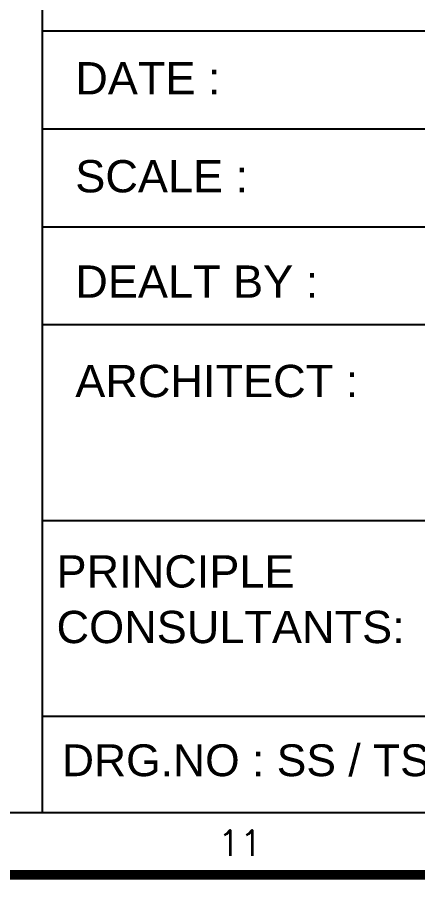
# Model space of a CAD drawing. Extents: x 7897917 to 8423973, y -6487334 to -6173396.
# Drawn here: x 8391300 to 8400414, y -6487334 to -6467715 of the extents above; entities that cross this region are included whole.
import ezdxf
from ezdxf.enums import TextEntityAlignment as Align

# ---------------------------------------------------------------- set-up
doc = ezdxf.new("R2010")
doc.units = 0
doc.header["$LTSCALE"] = 600
doc.header["$MEASUREMENT"] = 0
doc.layers.add('TITLE', color=7, linetype='CONTINUOUS')
doc.styles.add('ARIAL', font='arial.ttf')
doc.styles.add('ROMANS', font='romans.shx')

# ---------------------------------------------------------------- blocks, each defined once
blk = doc.blocks.new('A$C66962185')
at = {"layer": 'TITLE'}
blk.add_line((360.704, -141176.034), (2.142, -141176.034), dxfattribs=at)
at = {"layer": 'TITLE', "color": 7, "const_width": 0.355}
blk.add_lwpolyline([(363, -140928.365), (363, -141178.329), (0, -141178.329), (0, -140928.365)], close=True, dxfattribs=at)
at = {"layer": 'TITLE', "color": 0, "style": 'ROMANS'}
blk.add_text('11', height=0.9515, dxfattribs=at).set_placement((318.251, -141177.147), align=Align.MIDDLE)

msp = doc.modelspace()

# ---------------------------------------------------------------- linework, layer by layer
at = {"layer": 'TITLE'}
for p, q in [((8391866.414, -6335052.628, 5.788), (8391866.414, -6485814.405, 5.788)), ((8391866.414, -6468027.005, 5.788), (8422444.203, -6468027.005, 5.788)), ((8391866.414, -6472480.092, 5.788), (8422444.203, -6472480.092, 5.788)), ((8391866.414, -6483612.811, 5.788), (8422444.203, -6483612.811, 5.788))]:
    msp.add_line(p, q, dxfattribs=at)
at = {"layer": 'TITLE', "color": 7}
for p, q in [((8391866.414, -6470253.549, 5.788), (8411972.341, -6470253.549, 5.788)), ((8391866.414, -6474706.636, 5.788), (8411972.341, -6474706.636, 5.788)), ((8391866.414, -6479159.723, 5.788), (8411972.341, -6479159.723, 5.788))]:
    msp.add_line(p, q, dxfattribs=at)

# ---------------------------------------------------------------- block references
at = {"layer": 'TITLE', "xscale": 614.4175770664588, "yscale": 614.4175710082054, "zscale": 614.4175728063115}
msp.add_blockref('A$C66962185', (8200830.809, 80255221.224, 5.788), dxfattribs=at)

# ---------------------------------------------------------------- texts
at = {"layer": 'TITLE', "color": 7, "style": 'ARIAL', "width": 1}
for s, height, p in [('DATE :', 734.3079, (8392620.937, -6469469.735, 5.788)), ('SCALE :', 734.3079, (8392620.937, -6471698.384, 5.788)), ('DEALT BY :', 734.3079, (8392620.937, -6474094.73, 5.788)), ('ARCHITECT :', 734.30785, (8392620.937, -6476355.694, 5.788)), ('PRINCIPLE', 734.3079, (8392194.48, -6480686.924, 5.788)), ('CONSULTANTS:', 734.30785, (8392194.48, -6481951.547, 5.788)), ('DRG.NO : SS / TSMSIDC / SIDDIPET / HOSP. / Terr. Flr / AD - 07', 723.9005, (8392316.915, -6484977.905, 5.788))]:
    msp.add_text(s, height=height, dxfattribs=at).set_placement(p)

doc.saveas('drawing.dxf')
